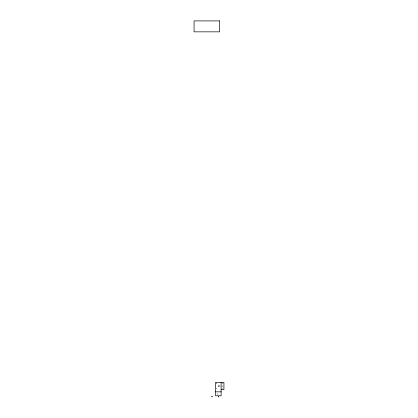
<?xml version="1.0" encoding="UTF-8"?>
<svg xmlns="http://www.w3.org/2000/svg" width="418" height="418" viewBox="0 0 418 418"><rect width="100%" height="100%" fill="white"/><g stroke="black" fill="none" stroke-linecap="round" stroke-linejoin="round"><path stroke-width="0.31" stroke-dasharray="2.09 1.57" d="M222.794 383.766C223.411 384.147 221.932 383.013 223.107 383.29M222.611 388.662L223.107 388.594M216.341 388.588C216.644 388.04 217.026 389.289 216.874 388.667M216.315 383.348L216.89 383.489L216.331 383.656M216.587 389.053L216.519 389.064M220.291 385.73L218.05 385.73L218.05 386.561L220.291 386.561M217.512 393.97C218.154 395 218.128 392.998 217.517 393.939M218.175 386.096C218.786 387.24 219.006 385.041 218.175 386.096M222.083 386.107C222.71 387.183 222.799 385.119 222.083 386.107"/><path stroke-width="0.63" d="M218.431 396.572L218.619 397.1L218.807 396.572M221.112 389.639L223.928 389.639L223.928 382.365L215.542 382.365L215.542 395.773L221.117 395.773L221.112 382.365M215.542 391.833L221.117 391.833M211.774 396.64C212.475 397.643 212.365 395.627 211.774 396.64M219.612 20.9L194.072 20.9L194.072 31.846L219.612 31.846L219.612 20.9"/></g></svg>
